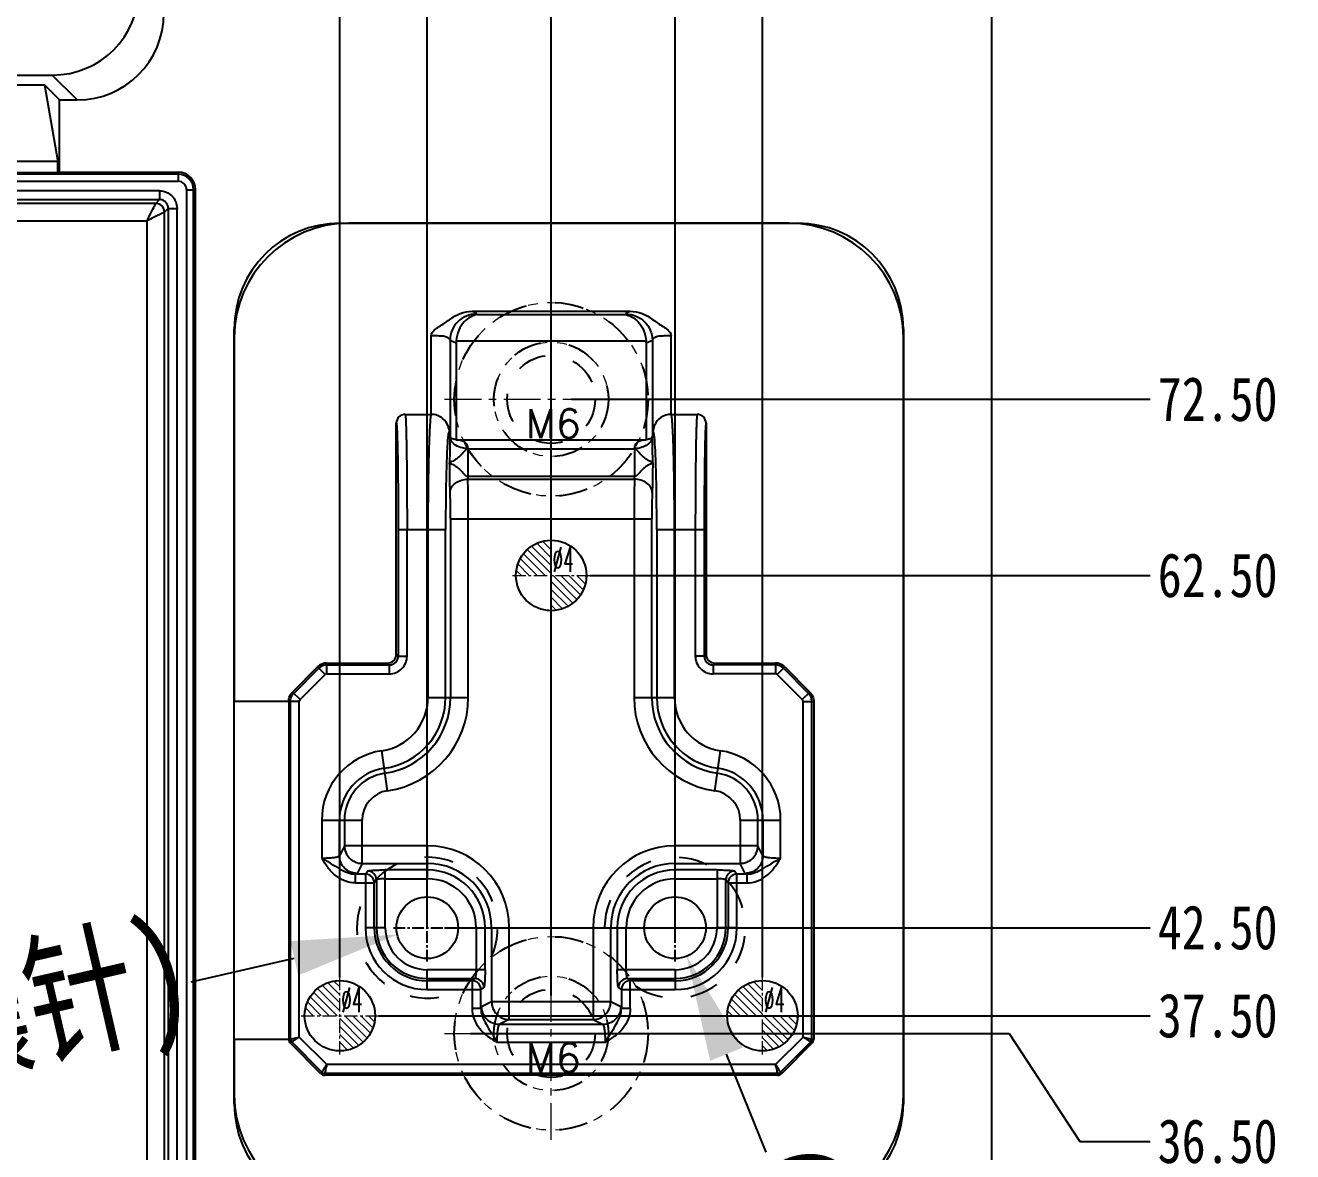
# Model space of a CAD drawing. Header units: millimetres. Extents: x -174 to 1895, y -261 to 458.
# Drawn here: x 273.4 to 345.4, y 224.8 to 288.7 of the extents above; entities that cross this region are included whole.
import ezdxf

# ---------------------------------------------------------------- set-up
doc = ezdxf.new("R2010")
doc.units = ezdxf.units.MM
doc.header["$LTSCALE"] = 16.335
doc.header["$PDMODE"] = 3
doc.header["$PDSIZE"] = 0.3125
doc.linetypes.add('CENTER', pattern=[0.6, 0.375, -0.075, 0.075, -0.075])
doc.linetypes.add('HIDDEN', pattern=[0.2, 0.1, -0.1])
doc.layers.get('0').update_dxf_attribs({"linetype": 'CONTINUOUS'})
doc.layers.get('Defpoints').update_dxf_attribs({"linetype": 'CONTINUOUS'})
doc.layers.add('202', color=7, linetype='CONTINUOUS')
doc.layers.add('DEFAULT_2', color=8, linetype='HIDDEN')
for name, color, linetype, lineweight in [('dim', 82, 'CONTINUOUS', 9), ('epin', 13, 'CONTINUOUS', 9), ('screw', 33, 'CONTINUOUS', 13)]:
    doc.layers.add(name, color=color, linetype=linetype, lineweight=lineweight)
doc.styles.get("Standard").update_dxf_attribs({"font": 'txt', "width": 0.8})
doc.styles.add('TXT', font='txt.shx', dxfattribs={"bigfont": 'gbcbig.shx'})
doc.styles.add('TXT05', font='txt.shx', dxfattribs={"width": 0.5, "bigfont": 'gbcbig.shx'})
doc.dimstyles.get("Standard").update_dxf_attribs({"dimtxt": 0.15625, "dimasz": 0.1875, "dimexe": 0.125, "dimexo": 0.0625, "dimtad": 0, "dimtih": 1, "dimtoh": 1, "dimdsep": 46, "dimtxsty": 'Standard', "dimcen": 0.09, "dimadec": 0, "dimazin": 0, "dimtp": 0.01, "dimtm": 0.01, "dimtfac": 1, "dimtofl": 0, "dimtmove": 0, "dimatfit": 3, "dimfxl": 0, "dimtolj": 1, "dimarcsym": 0})

# ---------------------------------------------------------------- blocks, each defined once
blk = doc.blocks.new('screw_m6_j')
at = {"layer": 'screw', "color": 1, "linetype": 'CENTER', "ltscale": 0.342088}
for p, q in [((0, -6.05), (0, 6.05)), ((-6.05, 0), (6.05, 0))]:
    blk.add_line(p, q, dxfattribs=at)
at = {"layer": 'screw', "color": 8, "linetype": 'HIDDEN', "ltscale": 0.342088}
for radius in [5.5, 3.25]:
    blk.add_circle((0, 0), radius, dxfattribs=at)
at = {"layer": 'screw', "color": 6, "style": 'TXT'}
blk.add_text('M6', height=1.65, dxfattribs=at).set_placement((-1.43, -2.2))
blk = doc.blocks.new('epin_ejp_4')
at = {"layer": 'epin'}
h = blk.add_hatch(dxfattribs=at)
h.set_pattern_fill('_ANSI31', color=123, scale=0.1, angle=90, style=0)
h.set_pattern_definition([(135, (-303.2672, -257.49673), (-0.2245064, -0.2245064), [])])
h.paths.add_polyline_path([(0, 2, 0.414214), (-2, 0), (0, 0)])
h.paths.add_polyline_path([(2, 0), (0, 0), (0, -2, 0.414214)])
at = {"layer": 'epin', "color": 1, "linetype": 'CENTER', "ltscale": 0.124395}
for p, q in [((0, -2.2), (0, 2.2)), ((-2.2, 0), (2.2, 0))]:
    blk.add_line(p, q, dxfattribs=at)
at = {"layer": 'epin'}
blk.add_circle((0, 0), 2, dxfattribs=at)
at = {"layer": 'epin', "color": 6, "style": 'TXT05', "width": 0.5}
blk.add_text('%%c4', height=1.4, dxfattribs=at).set_placement((0.08, 0.2))
blk = doc.blocks.new('*D7')
at = {"color": 6, "lineweight": -2}
blk.add_line((282.831, 234.419), (288.679, 235.762), dxfattribs=at)
at = {"color": 6}
blk.add_solid([(288.455, 236.736), (288.903, 234.787), (294.527, 237.105)], dxfattribs=at)
at = {"layer": 'Defpoints', "color": 0}
for p in [(297.938, 237.888), (294.527, 237.105)]:
    blk.add_point(p, dxfattribs=at)
at = {"color": 4, "insert": (264.092, 230.115), "char_height": 6, "attachment_point": 5, "rotation": 12.93595}
blk.add_mtext('\\A1;∅3.50(镶针)', dxfattribs=at)
blk = doc.blocks.new('*D8')
at = {"color": 6, "lineweight": -2}
blk.add_line((315.482, 224.76), (313.222, 230.318), dxfattribs=at)
at = {"color": 6}
blk.add_solid([(314.148, 230.694), (312.295, 229.941), (310.961, 235.876)], dxfattribs=at)
at = {"layer": 'Defpoints', "color": 0}
for p in [(309.643, 239.118), (310.961, 235.876)]:
    blk.add_point(p, dxfattribs=at)
at = {"color": 4, "insert": (322.724, 206.949), "char_height": 6, "attachment_point": 5, "rotation": 292.12849}
blk.add_mtext('\\A1;∅3.50(镶针)', dxfattribs=at)
blk = doc.blocks.new('*D10')
at = {"layer": 'Defpoints', "color": 0}
for p in [(298.694, 231.497), (337.282, 225.366), (158.267, 194.997)]:
    blk.add_point(p, dxfattribs=at)
at = {"layer": 'dim', "color": 6, "lineweight": -2}
for p, q in [((298.694, 231.497), (329.282, 231.497)), ((329.282, 231.497), (333.282, 225.366)), ((333.282, 225.366), (337.282, 225.366))]:
    blk.add_line(p, q, dxfattribs=at)
at = {"layer": 'dim', "color": 4, "insert": (341.116, 225.366), "char_height": 2.5, "attachment_point": 5}
blk.add_mtext('\\A1;36.50', dxfattribs=at)
blk = doc.blocks.new('*D11')
at = {"layer": 'Defpoints', "color": 0}
for p in [(293.467, 232.497), (337.282, 232.497), (158.267, 194.997)]:
    blk.add_point(p, dxfattribs=at)
at = {"layer": 'dim', "color": 6, "lineweight": -2}
blk.add_line((293.467, 232.497), (337.282, 232.497), dxfattribs=at)
at = {"layer": 'dim', "color": 4, "insert": (341.116, 232.497), "char_height": 2.5, "attachment_point": 5}
blk.add_mtext('\\A1;37.50', dxfattribs=at)
blk = doc.blocks.new('*D12')
at = {"layer": 'Defpoints', "color": 0}
for p in [(297.205, 237.497), (337.282, 237.497), (158.267, 194.997)]:
    blk.add_point(p, dxfattribs=at)
at = {"layer": 'dim', "color": 6, "lineweight": -2}
blk.add_line((297.205, 237.497), (337.282, 237.497), dxfattribs=at)
at = {"layer": 'dim', "color": 4, "insert": (341.116, 237.497), "char_height": 2.5, "attachment_point": 5}
blk.add_mtext('\\A1;42.50', dxfattribs=at)
blk = doc.blocks.new('*D13')
at = {"layer": 'Defpoints', "color": 0}
for p in [(305.467, 257.497), (337.282, 257.497), (158.267, 194.997)]:
    blk.add_point(p, dxfattribs=at)
at = {"layer": 'dim', "color": 6, "lineweight": -2}
blk.add_line((305.467, 257.497), (337.282, 257.497), dxfattribs=at)
at = {"layer": 'dim', "color": 4, "insert": (341.116, 257.497), "char_height": 2.5, "attachment_point": 5}
blk.add_mtext('\\A1;62.50', dxfattribs=at)
blk = doc.blocks.new('*D14')
at = {"layer": 'Defpoints', "color": 0}
for p in [(304.428, 267.497), (337.282, 267.497), (158.267, 194.997)]:
    blk.add_point(p, dxfattribs=at)
at = {"layer": 'dim', "color": 6, "lineweight": -2}
blk.add_line((304.428, 267.497), (337.282, 267.497), dxfattribs=at)
at = {"layer": 'dim', "color": 4, "insert": (341.116, 267.497), "char_height": 2.5, "attachment_point": 5}
blk.add_mtext('\\A1;72.50', dxfattribs=at)
blk = doc.blocks.new('*D16')
at = {"layer": 'Defpoints', "color": 0}
for p in [(291.267, 346.397), (291.267, 234.697), (158.267, 194.997)]:
    blk.add_point(p, dxfattribs=at)
at = {"layer": 'dim', "color": 6, "lineweight": -2}
blk.add_line((291.267, 234.697), (291.267, 346.397), dxfattribs=at)
at = {"layer": 'dim', "color": 4, "insert": (291.267, 350.73), "char_height": 2.5, "attachment_point": 5, "rotation": 90}
blk.add_mtext('\\A1;133.00', dxfattribs=at)
blk = doc.blocks.new('*D17')
at = {"layer": 'Defpoints', "color": 0}
for p in [(296.232, 346.397), (296.232, 237.497), (158.267, 194.997)]:
    blk.add_point(p, dxfattribs=at)
at = {"layer": 'dim', "color": 6, "lineweight": -2}
blk.add_line((296.232, 237.497), (296.232, 346.397), dxfattribs=at)
at = {"layer": 'dim', "color": 4, "insert": (296.232, 351.064), "char_height": 2.5, "attachment_point": 5, "rotation": 90}
blk.add_mtext('\\A1;137.97', dxfattribs=at)
blk = doc.blocks.new('*D18')
at = {"layer": 'Defpoints', "color": 0}
for p in [(303.267, 346.397), (303.267, 233.644), (158.267, 194.997)]:
    blk.add_point(p, dxfattribs=at)
at = {"layer": 'dim', "color": 6, "lineweight": -2}
blk.add_line((303.267, 233.644), (303.267, 346.397), dxfattribs=at)
at = {"layer": 'dim', "color": 4, "insert": (303.267, 350.73), "char_height": 2.5, "attachment_point": 5, "rotation": 90}
blk.add_mtext('\\A1;145.00', dxfattribs=at)
blk = doc.blocks.new('*D19')
at = {"layer": 'Defpoints', "color": 0}
for p in [(310.302, 346.397), (310.302, 236.81), (158.267, 194.997)]:
    blk.add_point(p, dxfattribs=at)
at = {"layer": 'dim', "color": 6, "lineweight": -2}
blk.add_line((310.302, 236.81), (310.302, 346.397), dxfattribs=at)
at = {"layer": 'dim', "color": 4, "insert": (310.302, 350.897), "char_height": 2.5, "attachment_point": 5, "rotation": 90}
blk.add_mtext('\\A1;152.04', dxfattribs=at)
blk = doc.blocks.new('*D20')
at = {"layer": 'Defpoints', "color": 0}
for p in [(315.267, 346.397), (315.267, 234.697), (158.267, 194.997)]:
    blk.add_point(p, dxfattribs=at)
at = {"layer": 'dim', "color": 6, "lineweight": -2}
blk.add_line((315.267, 234.697), (315.267, 346.397), dxfattribs=at)
at = {"layer": 'dim', "color": 4, "insert": (315.267, 350.73), "char_height": 2.5, "attachment_point": 5, "rotation": 90}
blk.add_mtext('\\A1;157.00', dxfattribs=at)

msp = doc.modelspace()

# ---------------------------------------------------------------- linework, layer by layer
at = {"color": 7, "linetype": 'Continuous'}
for p, q in [((316.767, 277.497), (291.767, 277.497)), ((298.783, 272.497), (307.752, 272.497)), ((299.016, 272.344), (299.098, 272.309)), ((299.098, 272.309), (307.436, 272.309)), ((307.436, 272.309), (307.518, 272.344)), ((285.267, 270.997), (285.267, 250.343)), ((296.459, 266.642), (296.459, 271.12)), ((297.523, 270.86), (297.523, 265.435)), ((297.523, 270.86), (297.876, 270.71)), ((297.876, 270.71), (297.876, 265.205)), ((297.88, 270.815), (308.653, 270.815)), ((308.657, 270.71), (309.012, 270.86)), ((308.657, 270.71), (308.657, 265.205)), ((309.012, 270.86), (309.012, 265.435)), ((310.075, 266.642), (310.075, 271.12)), ((323.267, 227.997), (323.267, 270.997)), ((294.976, 266.642), (296.459, 266.642)), ((310.075, 266.642), (311.558, 266.642)), ((294.473, 253.024), (294.473, 266.139)), ((312.061, 266.139), (312.061, 253.024)), ((297.876, 265.205), (308.657, 265.205)), ((309.011, 265.405), (309.012, 265.433)), ((309.012, 265.435), (309.012, 265.433)), ((308.008, 264.666), (298.527, 264.666)), ((298.527, 264.666), (298.527, 263.117)), ((308.008, 264.666), (308.008, 263.117)), ((308.008, 263.117), (298.527, 263.117)), ((298.535, 262.961), (307.999, 262.961)), ((297.554, 260.714), (308.98, 260.714)), ((297.554, 260.714), (297.554, 250.562)), ((298.559, 250.562), (298.559, 260.714)), ((307.976, 260.714), (307.976, 250.562)), ((308.98, 250.562), (308.98, 260.714)), ((294.579, 260.109), (297.271, 260.109)), ((294.579, 260.109), (294.579, 252.918)), ((295.081, 252.918), (295.081, 260.109)), ((296.267, 260.109), (296.267, 250.562)), ((297.271, 250.562), (297.271, 260.114)), ((309.263, 260.114), (309.263, 250.562)), ((309.263, 260.109), (311.956, 260.109)), ((310.268, 250.562), (310.268, 260.109)), ((311.453, 260.109), (311.453, 252.918)), ((311.956, 260.109), (311.956, 252.918)), ((294.579, 252.918), (294.473, 253.024)), ((294.579, 252.918), (295.081, 252.918)), ((311.956, 252.918), (311.453, 252.918)), ((312.061, 253.024), (311.956, 252.918)), ((288.577, 250.876), (290.002, 252.301)), ((288.652, 250.801), (290.077, 252.226)), ((290.432, 251.871), (290.002, 252.301)), ((290.535, 252.521), (293.971, 252.521)), ((290.535, 251.914), (290.535, 252.521)), ((290.535, 252.416), (294.076, 252.416)), ((290.535, 251.914), (294.076, 251.914)), ((294.076, 252.416), (293.971, 252.521)), ((294.076, 252.416), (294.076, 251.914)), ((312.563, 252.521), (312.458, 252.416)), ((315.999, 252.416), (312.458, 252.416)), ((312.458, 252.416), (312.458, 251.914)), ((315.999, 251.914), (312.458, 251.914)), ((312.563, 252.521), (315.999, 252.521)), ((315.999, 252.521), (315.999, 251.914)), ((316.102, 251.871), (316.532, 252.301)), ((317.883, 250.801), (316.458, 252.226)), ((316.532, 252.301), (317.957, 250.876)), ((289.007, 250.446), (290.432, 251.871)), ((317.527, 250.446), (316.102, 251.871)), ((289.007, 250.446), (288.577, 250.876)), ((296.267, 250.562), (298.559, 250.562)), ((307.976, 250.562), (310.268, 250.562)), ((317.527, 250.446), (317.957, 250.876)), ((288.964, 250.343), (285.267, 250.343)), ((288.37, 250.343), (288.37, 231.172)), ((288.462, 231.172), (288.462, 250.343)), ((288.964, 231.284), (288.964, 250.343)), ((317.57, 250.343), (318.178, 250.343)), ((317.57, 231.284), (317.57, 250.343)), ((318.073, 231.172), (318.073, 250.343)), ((318.178, 250.343), (318.178, 231.172)), ((293.98, 245.275), (293.653, 247.544)), ((312.554, 245.275), (312.882, 247.544)), ((290.237, 243.599), (292.529, 243.599)), ((290.237, 243.599), (290.237, 241.449)), ((291.241, 241.585), (291.241, 243.599)), ((291.524, 243.599), (291.524, 242.152)), ((292.529, 241.149), (292.529, 243.599)), ((314.006, 243.599), (316.298, 243.599)), ((314.006, 243.599), (314.006, 241.149)), ((315.01, 242.152), (315.01, 243.599)), ((315.293, 243.599), (315.293, 241.585)), ((316.298, 241.449), (316.298, 243.599)), ((291.524, 242.152), (291.241, 241.585)), ((296.232, 242.152), (291.524, 242.152)), ((296.232, 242.152), (296.232, 240.275)), ((315.01, 242.152), (310.302, 242.152)), ((310.302, 240.275), (310.302, 242.152)), ((315.293, 241.585), (315.01, 242.152)), ((292.529, 241.149), (292.245, 240.582)), ((292.529, 241.149), (296.232, 241.149)), ((310.302, 241.149), (314.006, 241.149)), ((314.289, 240.582), (314.006, 241.149)), ((292.717, 240.544), (292.153, 240.544)), ((292.153, 240.043), (292.153, 240.544)), ((292.717, 240.544), (292.841, 240.71)), ((292.717, 240.544), (292.717, 237.497)), ((296.232, 240.776), (293.844, 240.776)), ((293.845, 237.497), (293.845, 240.776)), ((312.69, 240.776), (310.302, 240.776)), ((312.69, 240.776), (312.69, 237.497)), ((313.693, 240.71), (313.817, 240.544)), ((314.382, 240.544), (313.817, 240.544)), ((313.817, 237.497), (313.817, 240.544)), ((314.382, 240.544), (314.382, 240.043)), ((292.153, 240.043), (293.219, 240.043)), ((293.343, 240.208), (293.219, 240.043)), ((293.219, 237.497), (293.219, 240.043)), ((293.343, 240.208), (293.343, 237.497)), ((293.845, 240.275), (296.232, 240.275)), ((310.302, 240.275), (312.69, 240.275)), ((313.191, 237.497), (313.191, 240.208)), ((313.315, 240.043), (313.191, 240.208)), ((313.315, 240.043), (314.382, 240.043)), ((313.315, 240.043), (313.315, 237.497)), ((293.845, 237.497), (292.717, 237.497)), ((299.011, 237.497), (300.887, 237.497)), ((299.011, 237.497), (299.011, 235.109)), ((299.512, 235.108), (299.512, 237.497)), ((299.885, 237.497), (299.885, 233.291)), ((300.887, 232.286), (300.887, 237.497)), ((305.647, 237.497), (307.524, 237.497)), ((305.647, 237.497), (305.647, 232.286)), ((306.65, 233.291), (306.65, 237.497)), ((307.023, 237.497), (307.023, 235.108)), ((307.524, 235.109), (307.524, 237.497)), ((313.817, 237.497), (312.69, 237.497)), ((299.512, 235.109), (296.232, 235.109)), ((296.232, 233.982), (296.232, 235.109)), ((310.302, 235.109), (307.023, 235.109)), ((310.302, 235.109), (310.302, 233.982)), ((296.232, 234.608), (298.944, 234.608)), ((298.779, 234.484), (296.232, 234.484)), ((296.232, 233.982), (299.28, 233.982)), ((298.779, 234.484), (298.944, 234.608)), ((298.779, 234.484), (298.779, 232.915)), ((299.445, 234.106), (299.28, 233.982)), ((299.28, 232.915), (299.28, 233.982)), ((307.255, 233.982), (307.089, 234.106)), ((307.255, 233.982), (310.302, 233.982)), ((307.255, 233.982), (307.255, 232.915)), ((307.59, 234.608), (310.302, 234.608)), ((307.59, 234.608), (307.756, 234.484)), ((310.302, 234.484), (307.756, 234.484)), ((307.756, 232.915), (307.756, 234.484)), ((299.885, 233.291), (299.317, 233.007)), ((306.65, 233.291), (299.885, 233.291)), ((307.217, 233.007), (306.65, 233.291)), ((299.28, 232.915), (298.779, 232.915)), ((307.756, 232.915), (307.255, 232.915)), ((300.887, 232.286), (300.32, 232.003)), ((306.214, 232.003), (300.32, 232.003)), ((300.887, 232.286), (305.647, 232.286)), ((305.647, 232.286), (306.214, 232.003)), ((285.267, 231.172), (288.462, 231.172)), ((285.267, 231.172), (285.267, 227.997)), ((290.522, 229.726), (288.964, 231.284)), ((317.57, 231.284), (316.012, 229.726)), ((318.073, 231.172), (318.178, 231.172)), ((288.53, 231.008), (288.456, 230.933)), ((290.171, 229.218), (288.456, 230.933)), ((290.246, 229.292), (288.53, 231.008)), ((300.184, 230.999), (306.35, 230.999)), ((318.004, 231.008), (316.289, 229.292)), ((318.079, 230.933), (316.363, 229.218)), ((318.004, 231.008), (318.079, 230.933)), ((316.012, 229.726), (290.522, 229.726)), ((290.246, 229.292), (290.171, 229.218)), ((316.124, 229.224), (290.41, 229.224)), ((290.41, 229.224), (290.41, 229.119)), ((316.124, 229.119), (290.41, 229.119)), ((316.124, 229.224), (316.124, 229.119)), ((316.289, 229.292), (316.363, 229.218))]:
    msp.add_line(p, q, dxfattribs=at)
at = {"color": 1, "linetype": 'CENTER', "ltscale": 0.108846}
for p, q in [((296.232, 235.572), (296.232, 239.422)), ((310.302, 235.572), (310.302, 239.422)), ((294.307, 237.497), (298.157, 237.497)), ((308.377, 237.497), (312.227, 237.497))]:
    msp.add_line(p, q, dxfattribs=at)
at = {"color": 7, "linetype": 'Continuous'}
for centre in [(303.267, 257.497), (291.267, 232.497), (315.267, 232.497)]:
    msp.add_circle(centre, 2, dxfattribs=at)
at = {"color": 2, "linetype": 'Continuous'}
for centre in [(296.232, 237.497), (310.302, 237.497)]:
    msp.add_circle(centre, 1.75, dxfattribs=at)
at = {"color": 7, "linetype": 'Continuous'}
for centre, radius, start, end in [((291.767, 270.997), 6.5, 90, 180), ((316.767, 270.997), 6.5, 0, 90), ((294.976, 266.139), 0.503, 89.99566, 179.9954), ((311.558, 266.139), 0.503, 0.0046, 90.00438), ((292.269, 264.908), 5.28, 5.73377, 7.21306), ((303.251, 264.742), 5.88, 173.89078, 174.81555), ((357.644, 263.773), 60.143, 178.90377, 179.88722), ((334.448, 264.228), 36.942, 178.23545, 178.92118), ((272.086, 264.228), 36.942, 1.07909, 1.76449), ((248.886, 263.773), 60.147, 0.11282, 1.09641), ((308.497, 263.601), 9.983, 182.78027, 183.67209), ((298.702, 263.563), 9.317, 356.29601, 357.25156), ((294.077, 252.918), 1.005, 269.99653, 0.00347), ((294.077, 252.918), 0.502, 269.97171, 0.02829), ((312.458, 252.918), 1.005, 179.99651, 270.00349), ((312.458, 252.918), 0.502, 179.97171, 270.02829), ((290.535, 251.768), 0.754, 90, 135), ((290.535, 251.768), 0.648, 90, 135), ((290.535, 251.768), 0.146, 90, 135), ((315.999, 251.768), 0.754, 45, 90), ((315.999, 251.768), 0.648, 45, 90), ((315.999, 251.768), 0.146, 45, 90), ((289.106, 250.348), 0.642, 135.06234, 147.28812), ((293.217, 250.562), 3.049, 278.21321, 360), ((293.217, 250.562), 4.054, 278.21321, 360), ((293.217, 250.562), 4.337, 278.21321, 360), ((293.217, 250.562), 5.341, 278.21321, 0), ((313.317, 250.562), 5.341, 180, 261.78679), ((313.317, 250.562), 4.337, 180, 261.78679), ((313.317, 250.562), 4.054, 180, 261.78679), ((313.317, 250.562), 3.049, 180, 261.78679), ((294.222, 243.599), 3.986, 98.21321, 180.0003), ((312.312, 243.599), 3.986, 359.99962, 81.78679), ((294.222, 243.599), 2.981, 98.21321, 180), ((294.222, 243.599), 2.698, 98.21321, 180), ((312.312, 243.599), 2.698, 0, 81.78679), ((312.312, 243.599), 2.981, 0, 81.78679), ((294.222, 243.599), 1.694, 98.21321, 180), ((312.312, 243.599), 1.694, 0, 81.78679), ((296.232, 237.497), 4.655, 0, 90), ((310.302, 237.497), 4.655, 90, 180), ((296.232, 237.497), 3.652, 0, 90), ((310.302, 237.497), 3.652, 90, 180), ((292.715, 240.041), 0.504, 0.28908, 89.77216), ((292.839, 240.206), 0.504, 0.28309, 89.7805), ((296.232, 237.497), 3.28, 0, 90), ((310.302, 237.497), 3.28, 90, 180), ((313.695, 240.206), 0.504, 90.2195, 179.71691), ((313.819, 240.041), 0.504, 90.22784, 179.71092), ((296.232, 237.497), 2.778, 0.00001, 89.99999), ((310.302, 237.497), 2.778, 90.00001, 179.99999), ((296.232, 237.497), 3.515, 180, 270), ((296.232, 237.497), 3.013, 180, 270), ((296.232, 237.497), 2.889, 180, 270), ((296.232, 237.497), 2.387, 179.99859, 270.00141), ((310.302, 237.497), 3.515, 270, 360), ((310.302, 237.497), 3.013, 270, 360), ((310.302, 237.497), 2.889, 270, 360), ((310.302, 237.497), 2.387, 269.99859, 0.00141), ((298.776, 233.98), 0.504, 0.22784, 89.71092), ((298.941, 234.104), 0.504, 0.2195, 89.71691), ((307.593, 234.104), 0.504, 90.28309, 179.7805), ((307.758, 233.98), 0.504, 90.28908, 179.77216), ((288.695, 231.172), 0.338, 180, 225), ((288.695, 231.172), 0.233, 180, 225), ((317.84, 231.172), 0.233, 315, 360), ((317.84, 231.172), 0.338, 315, 360), ((290.41, 229.457), 0.338, 225, 270), ((290.41, 229.457), 0.233, 225, 270), ((316.124, 229.457), 0.233, 270, 315), ((316.124, 229.457), 0.338, 270, 315), ((291.767, 227.997), 6.5, 180, 270), ((316.767, 227.997), 6.5, 270, 360)]:
    msp.add_arc(centre, radius, start, end, dxfattribs=at)
for centre, major_axis, ratio, start_param, end_param in [((299.408, 270.683), (1.415, -0.6), 0.975798, -2.818911, -2.749256), ((307.125, 270.683), (1.416, 0.599), 0.975673, -0.391179, -0.321578), ((293.971, 253.024), (-0.355, 0.355), 0.999695, 2.356347, 3.926839), ((312.564, 253.024), (-0.355, -0.355), 0.999695, -0.785246, 0.785246)]:
    msp.add_ellipse(centre, major_axis=major_axis, ratio=ratio, start_param=start_param, end_param=end_param, dxfattribs=at)
for points, knots in [([(296.459, 271.12), (296.459, 271.235), (296.62, 271.445), (296.906, 271.628), (297.205, 271.815), (297.488, 272.02), (297.78, 272.216), (298.198, 272.424), (298.551, 272.497), (298.783, 272.497)], [0, 0, 0, 0, 0.123036, 0.248394, 0.37384, 0.499283, 0.624722, 0.750159, 1, 1, 1, 1]), ([(299.016, 272.344), (298.824, 272.342), (298.436, 272.261), (297.943, 271.932), (297.611, 271.441), (297.523, 271.053), (297.523, 270.86)], [0, 0, 0, 0, 0.249237, 0.499425, 0.749956, 1, 1, 1, 1]), ([(299.098, 272.309), (298.959, 272.294), (298.667, 272.199), (298.285, 271.888), (297.989, 271.413), (297.895, 271.023), (297.88, 270.815)], [0, 0, 0, 0, 0.203158, 0.431791, 0.698201, 1, 1, 1, 1]), ([(298.783, 272.497), (298.848, 272.483), (298.954, 272.46), (299.003, 272.372), (299.016, 272.344)], [0, 0, 0, 0, 0.680648, 1, 1, 1, 1]), ([(307.436, 272.309), (307.575, 272.294), (307.867, 272.199), (308.248, 271.888), (308.545, 271.413), (308.639, 271.023), (308.653, 270.815)], [0, 0, 0, 0, 0.203114, 0.431735, 0.698167, 1, 1, 1, 1]), ([(307.518, 272.344), (307.532, 272.372), (307.581, 272.46), (307.687, 272.483), (307.752, 272.497)], [0, 0, 0, 0, 0.319315, 1, 1, 1, 1]), ([(307.518, 272.344), (307.71, 272.342), (308.099, 272.261), (308.591, 271.932), (308.923, 271.441), (309.012, 271.053), (309.012, 270.86)], [0, 0, 0, 0, 0.249214, 0.499421, 0.749974, 1, 1, 1, 1]), ([(307.752, 272.497), (307.984, 272.497), (308.337, 272.424), (308.755, 272.217), (309.046, 272.021), (309.329, 271.815), (309.629, 271.629), (309.913, 271.444), (310.075, 271.235), (310.075, 271.12)], [0, 0, 0, 0, 0.249859, 0.375297, 0.500732, 0.626175, 0.751621, 0.876949, 1, 1, 1, 1]), ([(296.459, 271.12), (296.56, 271.119), (296.761, 271.115), (297.009, 271.106), (297.196, 271.093), (297.308, 271.056), (297.385, 271.013), (297.443, 270.958), (297.492, 270.905), (297.514, 270.858), (297.523, 270.839)], [0, 0, 0, 0, 0.261019, 0.517585, 0.638607, 0.742309, 0.817443, 0.86587, 0.945974, 1, 1, 1, 1]), ([(309.012, 270.839), (309.02, 270.858), (309.043, 270.905), (309.091, 270.959), (309.149, 271.013), (309.209, 271.044), (309.272, 271.073), (309.358, 271.093), (309.525, 271.108), (309.773, 271.114), (309.974, 271.119), (310.075, 271.121)], [0, 0, 0, 0, 0.054033, 0.134209, 0.183164, 0.258109, 0.306884, 0.361865, 0.482745, 0.739126, 1, 1, 1, 1]), ([(294.976, 266.642), (294.979, 266.642), (294.983, 266.627), (294.987, 266.607), (294.992, 266.565), (294.997, 266.511), (295.002, 266.441), (295.009, 266.317), (295.017, 266.125), (295.027, 265.852), (295.035, 265.524), (295.043, 265.143), (295.054, 264.542), (295.065, 263.692), (295.074, 262.577), (295.08, 261.367), (295.081, 260.534), (295.081, 260.109)], [0, 0, 0, 0, 0.00144, 0.005133, 0.011188, 0.019609, 0.030383, 0.043486, 0.076557, 0.11851, 0.168945, 0.227379, 0.29325, 0.444706, 0.617498, 0.804988, 1, 1, 1, 1]), ([(296.46, 266.642), (296.456, 266.642), (296.446, 266.63), (296.434, 266.589), (296.418, 266.495), (296.401, 266.341), (296.384, 266.125), (296.367, 265.852), (296.351, 265.524), (296.336, 265.143), (296.317, 264.543), (296.297, 263.693), (296.28, 262.578), (296.269, 261.368), (296.267, 260.534), (296.267, 260.109)], [0, 0, 0, 0, 0.001881, 0.005762, 0.020412, 0.044368, 0.07747, 0.119419, 0.169827, 0.228215, 0.294024, 0.445324, 0.617933, 0.805215, 1, 1, 1, 1]), ([(297.427, 265.942), (297.363, 266.122), (297.119, 266.49), (296.686, 266.642), (296.46, 266.642)], [0, 0, 0, 0, 0.457689, 1, 1, 1, 1]), ([(310.075, 266.642), (309.872, 266.642), (309.477, 266.519), (309.222, 266.205), (309.146, 266.039)], [0, 0, 0, 0, 0.525768, 1, 1, 1, 1]), ([(310.268, 260.109), (310.268, 260.534), (310.265, 261.368), (310.255, 262.578), (310.237, 263.693), (310.218, 264.543), (310.198, 265.143), (310.183, 265.524), (310.167, 265.852), (310.151, 266.125), (310.133, 266.341), (310.117, 266.495), (310.1, 266.589), (310.088, 266.63), (310.079, 266.642), (310.075, 266.642)], [0, 0, 0, 0, 0.194784, 0.382066, 0.554675, 0.705975, 0.771784, 0.830172, 0.88058, 0.922529, 0.955632, 0.979588, 0.994238, 0.998119, 1, 1, 1, 1]), ([(311.558, 266.642), (311.555, 266.642), (311.551, 266.627), (311.547, 266.607), (311.542, 266.565), (311.537, 266.511), (311.532, 266.441), (311.525, 266.317), (311.517, 266.125), (311.508, 265.852), (311.499, 265.524), (311.491, 265.143), (311.48, 264.542), (311.47, 263.692), (311.46, 262.577), (311.454, 261.367), (311.453, 260.534), (311.453, 260.109)], [0, 0, 0, 0, 0.00144, 0.005133, 0.011188, 0.019609, 0.030383, 0.043486, 0.076557, 0.11851, 0.168945, 0.227378, 0.293249, 0.444705, 0.617497, 0.804987, 1, 1, 1, 1]), ([(294.473, 266.139), (294.476, 266.139), (294.481, 266.126), (294.485, 266.108), (294.49, 266.07), (294.497, 265.995), (294.506, 265.863), (294.515, 265.665), (294.524, 265.413), (294.533, 265.11), (294.541, 264.759), (294.551, 264.204), (294.562, 263.419), (294.572, 262.389), (294.578, 261.272), (294.579, 260.502), (294.579, 260.109)], [0, 0, 0, 0, 0.001422, 0.005068, 0.011072, 0.019443, 0.043231, 0.076229, 0.118127, 0.168525, 0.22694, 0.292809, 0.444311, 0.617202, 0.80483, 1, 1, 1, 1]), ([(297.524, 265.366), (297.516, 265.433), (297.504, 265.526), (297.486, 265.606), (297.469, 265.641), (297.454, 265.632), (297.448, 265.618), (297.44, 265.597), (297.43, 265.552), (297.417, 265.474), (297.409, 265.407), (297.405, 265.368)], [0, 0, 0, 0, 0.3639, 0.459418, 0.500732, 0.516068, 0.542336, 0.582359, 0.636775, 0.789293, 1, 1, 1, 1]), ([(297.467, 265.805), (297.465, 265.815), (297.454, 265.861), (297.44, 265.907), (297.427, 265.942)], [0, 0, 0, 0, 0.216702, 1, 1, 1, 1]), ([(297.507, 265.571), (297.505, 265.59), (297.494, 265.668), (297.48, 265.746), (297.467, 265.805)], [0, 0, 0, 0, 0.240546, 1, 1, 1, 1]), ([(309.13, 265.368), (309.126, 265.407), (309.118, 265.475), (309.105, 265.552), (309.094, 265.597), (309.086, 265.618), (309.08, 265.632), (309.065, 265.641), (309.048, 265.606), (309.03, 265.526), (309.018, 265.433), (309.011, 265.366)], [0, 0, 0, 0, 0.210657, 0.363125, 0.417517, 0.457517, 0.483764, 0.49909, 0.540445, 0.636008, 1, 1, 1, 1]), ([(309.146, 266.039), (309.116, 265.974), (309.049, 265.777), (309.025, 265.57), (309.012, 265.435)], [0, 0, 0, 0, 0.342576, 1, 1, 1, 1]), ([(312.061, 266.139), (312.058, 266.139), (312.054, 266.126), (312.05, 266.108), (312.045, 266.07), (312.037, 265.995), (312.029, 265.863), (312.019, 265.665), (312.01, 265.413), (312.002, 265.11), (311.994, 264.759), (311.983, 264.204), (311.972, 263.419), (311.963, 262.389), (311.957, 261.272), (311.956, 260.502), (311.956, 260.109)], [0, 0, 0, 0, 0.00142, 0.005062, 0.011065, 0.019438, 0.043225, 0.076223, 0.118121, 0.16852, 0.226935, 0.292805, 0.444306, 0.617198, 0.804827, 1, 1, 1, 1]), ([(297.395, 265.273), (297.37, 265.001), (297.336, 264.325), (297.3, 263.152), (297.277, 261.705), (297.271, 260.661), (297.271, 260.114)], [0, 0, 0, 0, 0.158719, 0.393109, 0.682217, 1, 1, 1, 1]), ([(297.535, 265.361), (297.533, 265.366), (297.528, 265.391), (297.525, 265.416), (297.523, 265.435)], [0, 0, 0, 0, 0.221659, 1, 1, 1, 1]), ([(297.523, 265.435), (297.523, 265.43), (297.525, 265.407), (297.525, 265.384), (297.524, 265.366)], [0, 0, 0, 0, 0.224907, 1, 1, 1, 1]), ([(297.564, 265.196), (297.558, 265.21), (297.537, 265.265), (297.525, 265.323), (297.524, 265.366)], [0, 0, 0, 0, 0.263801, 1, 1, 1, 1]), ([(297.876, 265.205), (297.847, 265.205), (297.789, 265.216), (297.718, 265.237), (297.661, 265.253), (297.617, 265.267), (297.579, 265.283), (297.547, 265.315), (297.539, 265.344), (297.535, 265.361)], [0, 0, 0, 0, 0.218381, 0.442372, 0.554978, 0.668358, 0.789035, 0.865624, 1, 1, 1, 1]), ([(298.528, 264.699), (298.427, 264.7), (298.065, 264.74), (297.671, 264.949), (297.564, 265.196)], [0, 0, 0, 0, 0.271697, 1, 1, 1, 1]), ([(297.877, 265.205), (297.959, 265.205), (298.118, 265.191), (298.341, 265.103), (298.51, 264.921), (298.537, 264.752), (298.532, 264.666)], [0, 0, 0, 0, 0.256708, 0.495374, 0.731146, 1, 1, 1, 1]), ([(308.003, 264.666), (308, 264.752), (308.022, 264.922), (308.194, 265.103), (308.416, 265.191), (308.575, 265.205), (308.657, 265.205)], [0, 0, 0, 0, 0.268856, 0.504985, 0.743779, 1, 1, 1, 1]), ([(308.867, 265.037), (308.844, 265.012), (308.739, 264.909), (308.606, 264.836), (308.501, 264.794)], [0, 0, 0, 0, 0.231627, 1, 1, 1, 1]), ([(309.012, 265.433), (309.009, 265.408), (309.002, 265.368), (308.986, 265.309), (308.936, 265.269), (308.866, 265.252), (308.789, 265.228), (308.737, 265.215), (308.711, 265.21)], [0, 0, 0, 0, 0.179144, 0.297567, 0.419739, 0.616521, 0.809465, 1, 1, 1, 1]), ([(309.011, 265.366), (309.01, 265.339), (308.994, 265.218), (308.93, 265.107), (308.867, 265.037)], [0, 0, 0, 0, 0.225596, 1, 1, 1, 1]), ([(309.012, 265.435), (309.011, 265.43), (309.009, 265.407), (309.01, 265.384), (309.011, 265.366)], [0, 0, 0, 0, 0.22497, 1, 1, 1, 1]), ([(309.263, 260.114), (309.263, 260.684), (309.257, 261.766), (309.233, 263.257), (309.193, 264.439), (309.158, 265.107), (309.13, 265.368)], [0, 0, 0, 0, 0.324943, 0.617991, 0.850549, 1, 1, 1, 1]), ([(298.527, 264.666), (298.457, 264.651), (298.341, 264.555), (298.206, 264.4), (298.065, 264.251), (297.916, 264.124), (297.767, 264.03), (297.642, 263.967), (297.558, 263.93), (297.517, 263.907), (297.504, 263.897), (297.502, 263.891)], [0, 0, 0, 0, 0.165192, 0.324334, 0.48384, 0.638107, 0.776962, 0.888723, 0.964375, 0.986966, 1, 1, 1, 1]), ([(308.501, 264.794), (308.461, 264.778), (308.301, 264.724), (308.132, 264.701), (308.007, 264.699)], [0, 0, 0, 0, 0.254855, 1, 1, 1, 1]), ([(309.033, 263.891), (309.031, 263.897), (309.018, 263.907), (308.976, 263.93), (308.893, 263.967), (308.767, 264.03), (308.619, 264.124), (308.47, 264.251), (308.328, 264.4), (308.193, 264.556), (308.077, 264.649), (308.008, 264.666)], [0, 0, 0, 0, 0.013026, 0.035626, 0.111257, 0.222999, 0.361863, 0.516162, 0.675675, 0.834817, 1, 1, 1, 1]), ([(297.531, 262.212), (297.526, 262.33), (297.509, 262.889), (297.503, 263.449), (297.502, 263.891)], [0, 0, 0, 0, 0.209676, 1, 1, 1, 1]), ([(297.502, 263.891), (297.504, 263.886), (297.517, 263.876), (297.558, 263.853), (297.642, 263.816), (297.767, 263.753), (297.974, 263.622), (298.163, 263.431), (298.342, 263.228), (298.456, 263.13), (298.527, 263.117)], [0, 0, 0, 0, 0.012883, 0.035549, 0.111236, 0.223028, 0.361914, 0.675374, 0.834595, 1, 1, 1, 1]), ([(309.033, 263.891), (309.031, 263.886), (309.018, 263.876), (308.976, 263.853), (308.893, 263.815), (308.767, 263.753), (308.619, 263.659), (308.47, 263.531), (308.328, 263.383), (308.193, 263.227), (308.077, 263.133), (308.008, 263.117)], [0, 0, 0, 0, 0.013104, 0.035678, 0.111309, 0.22308, 0.361887, 0.51616, 0.675634, 0.83474, 1, 1, 1, 1]), ([(309.033, 263.891), (309.032, 263.734), (309.029, 263.174), (309.019, 262.614), (309.004, 262.212)], [0, 0, 0, 0, 0.281088, 1, 1, 1, 1]), ([(297.531, 262.212), (297.534, 262.307), (297.596, 262.514), (297.831, 262.762), (298.163, 262.921), (298.412, 262.959), (298.535, 262.961)], [0, 0, 0, 0, 0.207053, 0.454003, 0.729572, 1, 1, 1, 1]), ([(298.559, 260.714), (298.559, 260.924), (298.557, 261.673), (298.549, 262.422), (298.535, 262.961)], [0, 0, 0, 0, 0.280026, 1, 1, 1, 1]), ([(307.999, 262.961), (307.995, 262.805), (307.98, 262.056), (307.976, 261.307), (307.976, 260.714)], [0, 0, 0, 0, 0.208726, 1, 1, 1, 1]), ([(309.004, 262.212), (309.001, 262.307), (308.938, 262.514), (308.703, 262.762), (308.372, 262.921), (308.122, 262.959), (307.999, 262.961)], [0, 0, 0, 0, 0.207062, 0.454018, 0.729584, 1, 1, 1, 1]), ([(297.554, 260.714), (297.554, 260.854), (297.552, 261.353), (297.545, 261.853), (297.531, 262.212)], [0, 0, 0, 0, 0.280021, 1, 1, 1, 1]), ([(309.004, 262.212), (308.999, 262.108), (308.984, 261.609), (308.98, 261.109), (308.98, 260.714)], [0, 0, 0, 0, 0.208745, 1, 1, 1, 1]), ([(288.356, 250.343), (288.356, 250.441), (288.397, 250.638), (288.508, 250.807), (288.577, 250.876)], [0, 0, 0, 0, 0.499976, 1, 1, 1, 1]), ([(318.073, 250.343), (318.073, 250.427), (318.038, 250.597), (317.942, 250.742), (317.883, 250.801)], [0, 0, 0, 0, 0.499966, 1, 1, 1, 1]), ([(317.957, 250.876), (318.026, 250.807), (318.138, 250.638), (318.178, 250.441), (318.178, 250.343)], [0, 0, 0, 0, 0.500024, 1, 1, 1, 1]), ([(291.524, 242.152), (291.525, 242.021), (291.577, 241.758), (291.801, 241.425), (292.135, 241.202), (292.398, 241.149), (292.529, 241.149)], [0, 0, 0, 0, 0.249725, 0.499702, 0.749853, 1, 1, 1, 1]), ([(314.006, 241.149), (314.136, 241.149), (314.4, 241.202), (314.733, 241.425), (314.957, 241.758), (315.01, 242.021), (315.01, 242.152)], [0, 0, 0, 0, 0.250147, 0.500298, 0.750275, 1, 1, 1, 1]), ([(290.237, 241.449), (290.362, 241.449), (290.596, 241.455), (290.871, 241.477), (291.05, 241.506), (291.145, 241.528), (291.206, 241.55), (291.238, 241.573), (291.241, 241.585)], [0, 0, 0, 0, 0.36705, 0.68176, 0.804467, 0.89916, 0.963975, 1, 1, 1, 1]), ([(292.153, 240.043), (291.744, 240.034), (291.218, 240.257), (290.77, 240.679), (290.572, 240.922), (290.394, 241.179), (290.285, 241.357), (290.237, 241.449)], [0, 0, 0, 0, 0.495417, 0.621616, 0.747672, 0.873937, 1, 1, 1, 1]), ([(290.237, 241.449), (290.419, 241.343), (290.762, 241.148), (291.227, 240.839), (291.675, 240.603), (291.997, 240.543), (292.153, 240.544)], [0, 0, 0, 0, 0.29535, 0.552086, 0.782418, 1, 1, 1, 1]), ([(292.245, 240.582), (292.12, 240.582), (291.857, 240.633), (291.516, 240.857), (291.292, 241.196), (291.241, 241.459), (291.241, 241.585)], [0, 0, 0, 0, 0.240261, 0.500299, 0.760148, 1, 1, 1, 1]), ([(315.293, 241.585), (315.293, 241.459), (315.242, 241.196), (315.018, 240.857), (314.678, 240.633), (314.414, 240.582), (314.289, 240.582)], [0, 0, 0, 0, 0.239852, 0.499702, 0.759739, 1, 1, 1, 1]), ([(314.382, 240.043), (314.791, 240.034), (315.317, 240.257), (315.764, 240.679), (315.962, 240.922), (316.141, 241.179), (316.25, 241.357), (316.298, 241.449)], [0, 0, 0, 0, 0.495402, 0.621599, 0.747666, 0.873936, 1, 1, 1, 1]), ([(314.382, 240.544), (314.537, 240.543), (314.859, 240.603), (315.307, 240.839), (315.772, 241.148), (316.115, 241.343), (316.298, 241.449)], [0, 0, 0, 0, 0.21758, 0.447909, 0.704643, 1, 1, 1, 1]), ([(315.293, 241.585), (315.296, 241.573), (315.328, 241.55), (315.389, 241.528), (315.484, 241.506), (315.664, 241.477), (315.939, 241.455), (316.172, 241.449), (316.298, 241.449)], [0, 0, 0, 0, 0.036014, 0.100806, 0.195474, 0.318163, 0.632888, 1, 1, 1, 1]), ([(292.245, 240.582), (292.24, 240.572), (292.205, 240.558), (292.175, 240.549), (292.153, 240.544)], [0, 0, 0, 0, 0.334999, 1, 1, 1, 1]), ([(292.841, 240.71), (292.847, 240.718), (292.881, 240.726), (292.941, 240.738), (293.037, 240.748), (293.16, 240.758), (293.308, 240.766), (293.539, 240.774), (293.72, 240.776), (293.844, 240.776)], [0, 0, 0, 0, 0.030395, 0.093763, 0.189165, 0.313452, 0.462303, 0.630378, 1, 1, 1, 1]), ([(312.69, 240.776), (312.815, 240.776), (312.996, 240.774), (313.226, 240.766), (313.374, 240.758), (313.497, 240.748), (313.593, 240.738), (313.653, 240.726), (313.687, 240.718), (313.693, 240.71)], [0, 0, 0, 0, 0.369622, 0.537697, 0.686548, 0.810835, 0.906237, 0.969605, 1, 1, 1, 1]), ([(314.382, 240.544), (314.36, 240.549), (314.329, 240.558), (314.294, 240.572), (314.289, 240.582)], [0, 0, 0, 0, 0.665026, 1, 1, 1, 1]), ([(293.845, 240.275), (293.783, 240.275), (293.667, 240.272), (293.515, 240.26), (293.413, 240.243), (293.362, 240.225), (293.345, 240.215), (293.343, 240.208)], [0, 0, 0, 0, 0.364072, 0.677287, 0.895787, 0.962243, 1, 1, 1, 1]), ([(313.191, 240.208), (313.189, 240.215), (313.173, 240.225), (313.122, 240.243), (313.019, 240.26), (312.868, 240.272), (312.752, 240.275), (312.69, 240.275)], [0, 0, 0, 0, 0.037757, 0.104213, 0.322713, 0.635928, 1, 1, 1, 1]), ([(298.944, 234.608), (298.95, 234.61), (298.961, 234.626), (298.978, 234.677), (298.995, 234.78), (299.008, 234.931), (299.011, 235.047), (299.011, 235.109)], [0, 0, 0, 0, 0.037757, 0.104213, 0.322713, 0.635928, 1, 1, 1, 1]), ([(299.512, 235.108), (299.512, 234.984), (299.51, 234.803), (299.501, 234.573), (299.494, 234.425), (299.484, 234.302), (299.474, 234.206), (299.461, 234.146), (299.453, 234.112), (299.445, 234.106)], [0, 0, 0, 0, 0.369622, 0.537697, 0.686548, 0.810835, 0.906237, 0.969605, 1, 1, 1, 1]), ([(307.089, 234.106), (307.081, 234.112), (307.073, 234.146), (307.061, 234.206), (307.051, 234.302), (307.041, 234.425), (307.033, 234.573), (307.025, 234.803), (307.023, 234.984), (307.023, 235.108)], [0, 0, 0, 0, 0.030395, 0.093763, 0.189165, 0.313452, 0.462303, 0.630378, 1, 1, 1, 1]), ([(307.524, 235.109), (307.524, 235.047), (307.527, 234.931), (307.539, 234.78), (307.556, 234.677), (307.574, 234.626), (307.584, 234.61), (307.59, 234.608)], [0, 0, 0, 0, 0.364072, 0.677287, 0.895787, 0.962243, 1, 1, 1, 1]), ([(299.885, 233.291), (299.885, 233.16), (299.938, 232.897), (300.161, 232.563), (300.493, 232.339), (300.757, 232.287), (300.887, 232.286)], [0, 0, 0, 0, 0.250147, 0.500298, 0.750275, 1, 1, 1, 1]), ([(305.647, 232.286), (305.778, 232.287), (306.041, 232.339), (306.374, 232.563), (306.597, 232.897), (306.65, 233.16), (306.65, 233.291)], [0, 0, 0, 0, 0.249725, 0.499702, 0.749853, 1, 1, 1, 1]), ([(298.779, 232.915), (298.77, 232.506), (298.993, 231.98), (299.415, 231.532), (299.658, 231.334), (299.914, 231.156), (300.092, 231.047), (300.184, 230.999)], [0, 0, 0, 0, 0.495402, 0.621599, 0.747666, 0.873936, 1, 1, 1, 1]), ([(299.28, 232.915), (299.278, 232.759), (299.339, 232.437), (299.574, 231.989), (299.883, 231.524), (300.079, 231.181), (300.184, 230.999)], [0, 0, 0, 0, 0.21758, 0.447909, 0.704643, 1, 1, 1, 1]), ([(299.28, 232.915), (299.285, 232.937), (299.293, 232.967), (299.307, 233.002), (299.317, 233.007)], [0, 0, 0, 0, 0.665026, 1, 1, 1, 1]), ([(300.32, 232.003), (300.195, 232.003), (299.932, 232.054), (299.592, 232.278), (299.368, 232.619), (299.318, 232.882), (299.318, 233.007)], [0, 0, 0, 0, 0.239852, 0.499702, 0.759739, 1, 1, 1, 1]), ([(307.217, 233.007), (307.217, 232.882), (307.166, 232.619), (306.942, 232.278), (306.603, 232.054), (306.34, 232.003), (306.214, 232.003)], [0, 0, 0, 0, 0.240261, 0.500299, 0.760148, 1, 1, 1, 1]), ([(307.756, 232.915), (307.765, 232.506), (307.542, 231.98), (307.12, 231.532), (306.877, 231.334), (306.62, 231.156), (306.442, 231.047), (306.35, 230.999)], [0, 0, 0, 0, 0.495417, 0.621616, 0.747672, 0.873937, 1, 1, 1, 1]), ([(306.35, 230.999), (306.456, 231.181), (306.651, 231.524), (306.96, 231.989), (307.196, 232.437), (307.256, 232.759), (307.255, 232.915)], [0, 0, 0, 0, 0.29535, 0.552086, 0.782418, 1, 1, 1, 1]), ([(307.217, 233.007), (307.227, 233.002), (307.241, 232.967), (307.25, 232.937), (307.255, 232.915)], [0, 0, 0, 0, 0.334999, 1, 1, 1, 1]), ([(300.32, 232.003), (300.308, 232), (300.285, 231.968), (300.264, 231.907), (300.241, 231.812), (300.213, 231.633), (300.191, 231.358), (300.184, 231.124), (300.184, 230.999)], [0, 0, 0, 0, 0.036014, 0.100806, 0.195474, 0.318163, 0.632888, 1, 1, 1, 1]), ([(306.35, 230.999), (306.35, 231.124), (306.344, 231.358), (306.322, 231.633), (306.293, 231.812), (306.271, 231.907), (306.249, 231.968), (306.226, 232), (306.214, 232.003)], [0, 0, 0, 0, 0.36705, 0.68176, 0.804467, 0.89916, 0.963975, 1, 1, 1, 1]), ([(288.462, 231.172), (288.469, 231.172), (288.496, 231.18), (288.553, 231.19), (288.64, 231.21), (288.708, 231.225), (288.746, 231.233)], [0, 0, 0, 0, 0.07601, 0.281123, 0.59772, 1, 1, 1, 1]), ([(288.964, 231.284), (288.909, 231.251), (288.808, 231.187), (288.674, 231.104), (288.587, 231.042), (288.54, 231.018), (288.53, 231.008)], [0, 0, 0, 0, 0.375057, 0.697149, 0.917539, 1, 1, 1, 1]), ([(288.746, 231.233), (288.763, 231.237), (288.836, 231.254), (288.909, 231.271), (288.964, 231.284)], [0, 0, 0, 0, 0.2392, 1, 1, 1, 1]), ([(318.004, 231.008), (317.994, 231.018), (317.947, 231.042), (317.86, 231.104), (317.726, 231.187), (317.625, 231.251), (317.57, 231.284)], [0, 0, 0, 0, 0.082461, 0.302851, 0.624943, 1, 1, 1, 1]), ([(317.57, 231.284), (317.633, 231.269), (317.749, 231.243), (317.903, 231.206), (318.008, 231.189), (318.058, 231.172), (318.073, 231.172)], [0, 0, 0, 0, 0.375057, 0.697149, 0.917539, 1, 1, 1, 1]), ([(290.246, 229.292), (290.256, 229.302), (290.28, 229.349), (290.342, 229.436), (290.425, 229.57), (290.489, 229.671), (290.522, 229.726)], [0, 0, 0, 0, 0.082462, 0.302851, 0.624943, 1, 1, 1, 1]), ([(290.522, 229.726), (290.507, 229.664), (290.481, 229.547), (290.444, 229.394), (290.427, 229.288), (290.41, 229.238), (290.41, 229.224)], [0, 0, 0, 0, 0.375057, 0.697149, 0.917539, 1, 1, 1, 1]), ([(316.124, 229.224), (316.124, 229.238), (316.108, 229.288), (316.09, 229.394), (316.054, 229.547), (316.028, 229.664), (316.012, 229.726)], [0, 0, 0, 0, 0.082462, 0.302851, 0.624943, 1, 1, 1, 1]), ([(316.012, 229.726), (316.046, 229.671), (316.11, 229.57), (316.193, 229.436), (316.255, 229.349), (316.279, 229.302), (316.289, 229.292)], [0, 0, 0, 0, 0.375057, 0.697149, 0.917539, 1, 1, 1, 1])]:
    msp.add_open_spline(points, degree=3, knots=knots, dxfattribs=at)
for points in [[(288.462, 250.343), (288.462, 250.465), (288.5, 250.592), (288.566, 250.695)], [(288.964, 250.343), (288.964, 250.38), (288.981, 250.42), (289.007, 250.446)], [(317.57, 250.343), (317.57, 250.38), (317.554, 250.42), (317.527, 250.446)]]:
    msp.add_open_spline(points, degree=3, dxfattribs=at)
at = {"layer": '202', "color": 7, "linetype": 'Continuous'}
for p, q in [((328.267, 305.497), (328.267, 84.497)), ((247.602, 285.907), (274.933, 285.907)), ((276.343, 284.497), (274.933, 285.907)), ((248.048, 285.353), (274.487, 285.353)), ((274.487, 285.353), (275.255, 280.997)), ((275.343, 284.497), (274.487, 285.353)), ((275.343, 280.387), (275.343, 284.497)), ((275.343, 284.497), (276.343, 284.497)), ((275.255, 280.997), (247.279, 280.997)), ((275.255, 280.37), (275.255, 280.997)), ((282.083, 280.278), (231.573, 280.278)), ((247.279, 280.37), (275.255, 280.37)), ((275.34, 280.386), (275.255, 280.37)), ((275.343, 280.387), (282.085, 280.387)), ((282.083, 280.386), (282.083, 279.876)), ((281.022, 279.334), (227.863, 279.334)), ((231.539, 279.876), (282.083, 279.876)), ((281.022, 279.334), (281.022, 278.836)), ((282.56, 279.4), (282.56, 148.75)), ((282.56, 279.4), (283.07, 279.4)), ((282.961, 148.75), (282.961, 279.4)), ((283.07, 198.573), (283.07, 279.402)), ((280.809, 278.623), (222.792, 278.623)), ((227.863, 278.836), (281.022, 278.836)), ((280.809, 278.623), (281.022, 278.836)), ((281.52, 278.339), (281.307, 278.126)), ((281.307, 149.051), (281.307, 278.126)), ((281.52, 278.339), (281.52, 149.051)), ((281.52, 278.339), (282.018, 278.339)), ((282.018, 149.051), (282.018, 278.339)), ((222.313, 277.628), (280.312, 277.628)), ((280.312, 277.628), (280.312, 149.051)), ((291.267, 277.497), (317.267, 277.497)), ((285.267, 227.497), (285.267, 271.497)), ((323.267, 271.497), (323.267, 227.497))]:
    msp.add_line(p, q, dxfattribs=at)
at = {"layer": '202', "color": 8, "linetype": 'HIDDEN'}
for centre, radius in [((303.267, 267.497), 5.5), ((303.267, 267.497), 3.25), ((303.267, 257.497), 2), ((296.232, 237.497), 1.75), ((310.302, 237.497), 1.75), ((303.267, 231.497), 5.5), ((303.267, 231.497), 3.25), ((291.267, 232.497), 2), ((315.267, 232.497), 2)]:
    msp.add_circle(centre, radius, dxfattribs=at)
at = {"layer": '202', "color": 7, "linetype": 'Continuous'}
for centre, radius, start, end in [((282.083, 279.4), 0.878, 0, 90), ((282.083, 279.4), 0.988, 0.11265, 89.88179), ((282.083, 279.4), 0.476, 0, 90), ((291.267, 271.497), 6, 90, 180), ((317.267, 271.497), 6, 0, 90), ((291.267, 227.497), 6, 180, 270), ((317.267, 227.497), 6, 270, 360)]:
    msp.add_arc(centre, radius, start, end, dxfattribs=at)
at = {"layer": '202', "color": 8, "linetype": 'HIDDEN'}
for centre, start, end in [((296.232, 237.497), 335.14348, 303.9342), ((310.302, 237.497), 236.0658, 204.85652)]:
    msp.add_arc(centre, 4, start, end, dxfattribs=at)
at = {"layer": '202', "color": 7, "linetype": 'Continuous'}
for centre, major_axis, start_param, end_param in [((274.779, 290.984), (3.644, -3.644), 5.512866, 7.053504), ((276.19, 289.574), (-3.644, 3.644), 2.371274, 3.911912)]:
    msp.add_ellipse(centre, major_axis=major_axis, ratio=0.970288, start_param=start_param, end_param=end_param, dxfattribs=at)
for points, knots in [([(281.022, 279.334), (281.152, 279.333), (281.414, 279.284), (281.635, 279.135), (281.727, 279.044)], [0, 0, 0, 0, 0.500036, 1, 1, 1, 1]), ([(280.312, 277.628), (280.371, 277.739), (280.497, 277.996), (280.662, 278.328), (280.77, 278.548), (280.809, 278.623)], [0, 0, 0, 0, 0.338271, 0.772988, 1, 1, 1, 1]), ([(281.379, 278.695), (281.332, 278.741), (281.22, 278.815), (281.087, 278.838), (281.022, 278.836)], [0, 0, 0, 0, 0.501023, 1, 1, 1, 1]), ([(281.52, 278.339), (281.521, 278.404), (281.498, 278.536), (281.425, 278.649), (281.379, 278.695)], [0, 0, 0, 0, 0.498977, 1, 1, 1, 1]), ([(281.727, 279.044), (281.818, 278.952), (281.968, 278.73), (282.017, 278.468), (282.018, 278.339)], [0, 0, 0, 0, 0.499964, 1, 1, 1, 1]), ([(281.307, 278.126), (281.267, 278.104), (281.148, 278.047), (280.93, 277.935), (280.637, 277.793), (280.422, 277.687), (280.312, 277.628)], [0, 0, 0, 0, 0.121771, 0.355493, 0.661712, 1, 1, 1, 1])]:
    msp.add_open_spline(points, degree=3, knots=knots, dxfattribs=at)
msp.add_open_spline([(281.307, 278.126), (281.304, 278.252), (281.195, 278.512), (280.936, 278.621), (280.809, 278.623)], degree=3, dxfattribs=at)
at = {"layer": 'DEFAULT_2', "color": 8, "linetype": 'HIDDEN'}
for p, q in [((285.267, 231.172), (285.267, 250.343)), ((288.37, 250.343), (288.356, 250.343))]:
    msp.add_line(p, q, dxfattribs=at)
for centre in [(303.267, 267.497), (303.267, 231.497)]:
    msp.add_circle(centre, 2.5, dxfattribs=at)
msp.add_open_spline([(308.711, 265.21), (308.693, 265.207), (308.675, 265.205), (308.657, 265.205)], degree=3, dxfattribs=at)

# ---------------------------------------------------------------- block references
at = {"layer": 'epin'}
for p in [(303.267, 257.497), (291.267, 232.497), (315.267, 232.497)]:
    msp.add_blockref('epin_ejp_4', p, dxfattribs=at)
at = {"layer": 'screw'}
for p in [(303.267, 267.497), (303.267, 231.497)]:
    msp.add_blockref('screw_m6_j', p, dxfattribs=at)

# ---------------------------------------------------------------- dimensions: what is measured, and where the dimension line sits
for p1, p2, picture, middle in [((297.938, 237.888), (294.527, 237.105), '*D7', (264.092, 230.115)), ((309.643, 239.118), (310.961, 235.876), '*D8', (322.724, 206.949))]:
    dim = msp.add_diameter_dim_2p(p1=p1, p2=p2, text='<>(镶针)', dimstyle='Standard', override={"dimtxt": 6, "dimasz": 6, "dimexe": 0, "dimexo": 0, "dimgap": 0, "dimtih": 0, "dimtoh": 0, "dimzin": 0, "dimcen": 0, "dimclrd": 6, "dimclre": 6, "dimclrt": 4, "dimtp": 0, "dimtm": 0, "dimtzin": 0})
    dim.commit()
    dim.dimension.update_dxf_attribs({"geometry": picture, "text_midpoint": middle})
at = {"layer": 'dim'}
for feature_location, offset, dtype, origin, picture, middle in [((296.232210496, 237.496731306), (0, 108.900341854), 1, (158.267210496, 194.996731306), '*D17', (296.232210496, 351.063739826)), ((310.302210496, 236.809525877), (0, 109.587547282), 1, (158.267210496, 194.996731306), '*D19', (310.302210496, 350.89707316)), ((291.267, 234.697), (0, 111.7), 1, (158.267, 194.997), '*D16', (291.267, 350.73)), ((303.267, 233.644), (0, 112.753), 1, (158.267, 194.997), '*D18', (303.267, 350.73)), ((315.267, 234.697), (0, 111.7), 1, (158.267, 194.997), '*D20', (315.267, 350.73)), ((304.428, 267.497), (32.854, 0), 0, (158.267, 194.997), '*D14', (341.116, 267.497)), ((305.467, 257.497), (31.815, 0), 0, (158.267, 194.997), '*D13', (341.116, 257.497)), ((297.205, 237.497), (40.077, 0), 0, (158.267, 194.997), '*D12', (341.116, 237.497)), ((293.467, 232.497), (43.815, 0), 0, (158.267, 194.997), '*D11', (341.116, 232.497)), ((298.694, 231.497), (38.588, -6.131), 0, (158.267, 194.997), '*D10', (341.116, 225.366))]:
    dim = msp.add_ordinate_dim(feature_location=feature_location, offset=offset, dtype=dtype, origin=origin, dimstyle='Standard', override={"dimtxt": 2.5, "dimasz": 2, "dimexe": 0, "dimexo": 0, "dimgap": 0, "dimtih": 0, "dimtoh": 0, "dimzin": 0, "dimcen": 0, "dimclrd": 6, "dimclre": 6, "dimclrt": 4, "dimtp": 0, "dimtm": 0, "dimtzin": 0}, dxfattribs=at)
    dim.commit()
    dim.dimension.update_dxf_attribs({"geometry": picture, "text_midpoint": middle})

doc.saveas('drawing.dxf')
